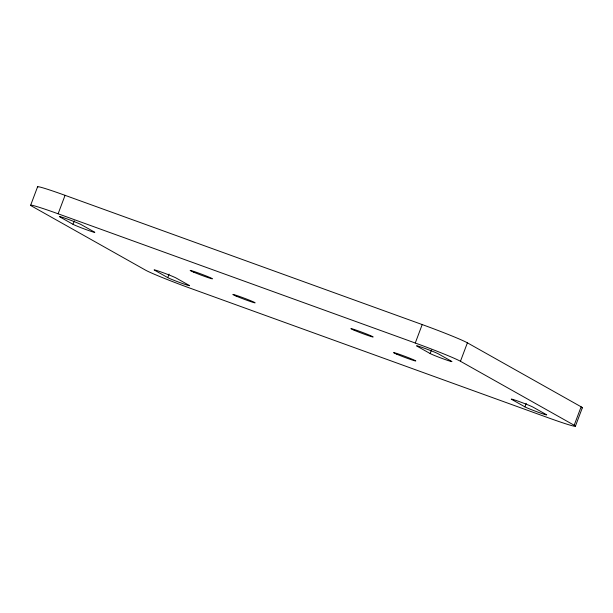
<?xml version="1.0" encoding="UTF-8"?>
<svg xmlns="http://www.w3.org/2000/svg" width="613" height="613" viewBox="0 0 613 613"><rect width="100%" height="100%" fill="white"/><g stroke="black" fill="none" stroke-linecap="round" stroke-linejoin="round"><path stroke-width="0.92" d="M30.65 205.255L37.585 186.804M581.116 406.802L574.174 425.261A39.47 1.724 20.6 0 1 547.938 417.668L190.796 288.432A39.47 1.724 20.6 0 1 145.603 270.18L31.884 206.198A39.47 1.724 20.6 0 1 58.12 213.791L65.062 195.332L422.204 324.568A39.47 1.724 20.6 0 1 467.397 342.82L581.116 406.802A39.47 1.724 20.6 0 1 582.021 407.86M72.993 224.304L59.729 216.841A11.839 0.513 20.6 0 1 67.599 219.117A11.839 0.513 20.6 0 1 81.161 224.596L94.425 232.059A11.839 0.513 20.6 0 1 86.556 229.783A11.839 0.513 20.6 0 1 72.993 224.304L74.319 220.795M167.763 277.628L154.491 270.157A11.839 0.513 20.6 0 1 162.368 272.44A11.839 0.513 20.6 0 1 175.923 277.911L189.187 285.382A11.839 0.513 20.6 0 1 181.318 283.099A11.839 0.513 20.6 0 1 167.763 277.628L169.081 274.111M574.174 425.261L460.455 361.279A39.47 1.724 20.6 0 0 415.269 343.019L422.204 324.568M430.142 353.54L416.871 346.077A11.839 0.513 20.6 0 1 424.74 348.353A11.839 0.513 20.6 0 1 438.303 353.831L451.566 361.295A11.839 0.513 20.6 0 1 443.697 359.019A11.839 0.513 20.6 0 1 430.142 353.54L431.46 350.023M460.455 361.279L467.397 342.82M524.904 406.856L511.64 399.392A11.839 0.513 20.6 0 1 519.51 401.668A11.839 0.513 20.6 0 1 533.065 407.147L546.336 414.61A11.839 0.513 20.6 0 1 538.467 412.334A11.839 0.513 20.6 0 1 524.904 406.856L526.23 403.346M575.415 426.196L582.35 407.745M58.12 213.791L415.269 343.019M37.891 187.157A39.47 1.724 20.6 0 1 65.062 195.332M396.856 354.245A11.839 0.513 20.6 0 0 415.415 360.957A11.839 0.513 20.6 0 0 401.867 355.203A11.839 0.513 20.6 0 0 396.856 354.245M354.207 330.254A11.839 0.513 20.6 0 0 372.765 336.966A11.839 0.513 20.6 0 0 359.226 331.212A11.839 0.513 20.6 0 0 354.207 330.254M193.493 272.095A11.839 0.513 20.6 0 0 212.052 278.808A11.839 0.513 20.6 0 0 198.512 273.053A11.839 0.513 20.6 0 0 193.493 272.095M236.143 296.087A11.839 0.513 20.6 0 0 254.694 302.807A11.839 0.513 20.6 0 0 241.154 297.044A11.839 0.513 20.6 0 0 236.143 296.087"/></g></svg>
